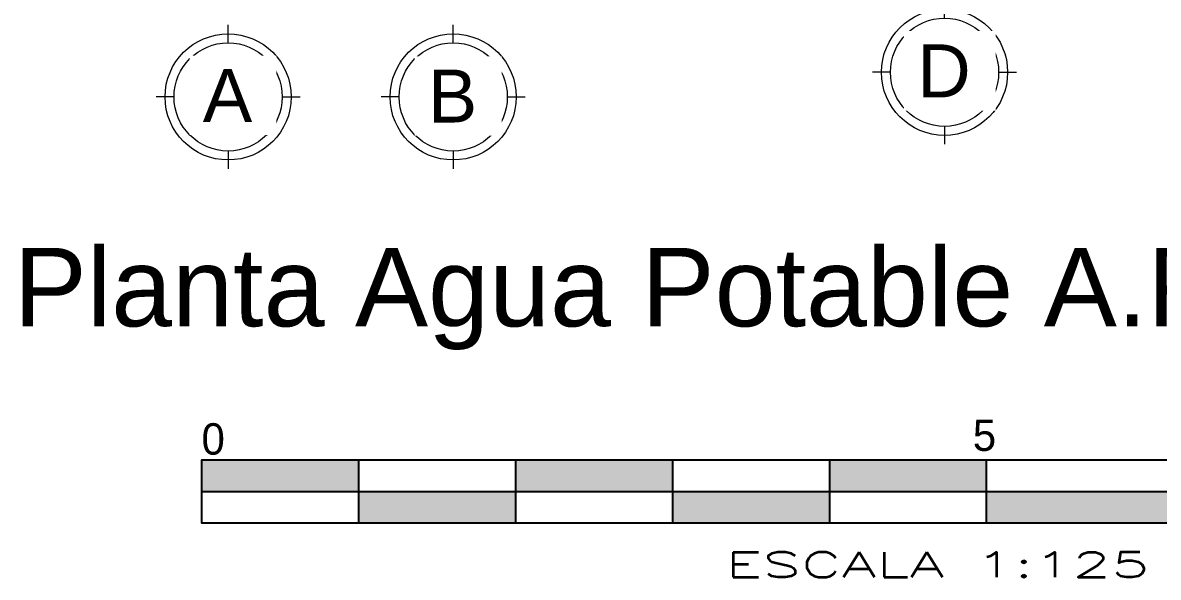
# Model space of a CAD drawing. Header units: millimetres. Extents: x -9559 to 23034, y -7226 to 22400.
# Drawn here: x 267.85 to 275.08, y 33.57 to 37.11 of the extents above; entities that cross this region are included whole.
import ezdxf
from ezdxf.enums import TextEntityAlignment as Align

# ---------------------------------------------------------------- set-up
doc = ezdxf.new("R2010")
doc.units = ezdxf.units.MM
doc.header["$LTSCALE"] = 0.02
doc.layers.add('S-GRID-IDEN', color=253, linetype='Continuous', lineweight=9)
doc.styles.add('Arial_6', font='arial.ttf', dxfattribs={"height": 0.3375})
doc.styles.add('CUADROS', font='arial.ttf')
doc.styles.add('ROMANS', font='', dxfattribs={"width": 0.8})
doc.styles.add('SIM1', font='SIMPLEX.shx', dxfattribs={"width": 1.1, "height": 0.25})
doc.styles.get('ROMANS').set_extended_font_data('VNI-Avo')

# ---------------------------------------------------------------- blocks, each defined once
blk = doc.blocks.new('Rejilla - Extremo inicial de rejilla - Círculo-11506-Nivel 2')
at = {"ltscale": 0.2}
for p, q in [((0, 0.004596), (0, 0.006111)), ((-0.004596, 0), (-0.006111, 0)), ((0.004596, 0), (0.006111, 0)), ((0, -0.004596), (0, -0.006111))]:
    blk.add_line(p, q, dxfattribs=at)
for radius in [0.005359, 0.004596]:
    blk.add_circle((0, 0), radius, dxfattribs=at)

msp = doc.modelspace()

# ---------------------------------------------------------------- linework, layer by layer
msp.add_lwpolyline([(278.985, 34.3185), (268.985, 34.3185), (268.985, 33.9185), (278.985, 33.9185)], close=True)
for points in [[(269.985, 34.3185), (269.985, 33.9185)], [(270.985, 34.3185), (270.985, 33.9185)], [(270.985, 34.3185), (270.985, 33.9185)], [(271.985, 34.3185), (271.985, 33.9185)], [(272.985, 34.3185), (272.985, 33.9185)], [(273.985, 34.3185), (273.985, 33.9185)], [(268.985, 34.1185), (278.985, 34.1185)]]:
    msp.add_lwpolyline(points)
for points in [[(268.985, 34.1185), (269.985, 34.1185), (268.985, 34.3185), (269.985, 34.3185)], [(270.985, 34.1185), (271.985, 34.1185), (270.985, 34.3185), (271.985, 34.3185)], [(272.985, 34.1185), (273.985, 34.1185), (272.985, 34.3185), (273.985, 34.3185)], [(269.985, 33.9185), (270.985, 33.9185), (269.985, 34.1185), (270.985, 34.1185)], [(271.985, 33.9185), (272.985, 33.9185), (271.985, 34.1185), (272.985, 34.1185)], [(273.985, 33.9185), (278.985, 33.9185), (273.985, 34.1185), (278.985, 34.1185)]]:
    msp.add_solid(points)

# ---------------------------------------------------------------- block references
at = {"layer": 'S-GRID-IDEN', "xscale": 74.99999999999996, "yscale": 74.99999999999996, "zscale": 74.99999999999996, "rotation": 180}
for p in [(273.7187, 36.7902), (269.1545, 36.6335)]:
    msp.add_blockref('Rejilla - Extremo inicial de rejilla - Círculo-11506-Nivel 2', p, dxfattribs=at)
at = {"layer": 'S-GRID-IDEN', "xscale": 74.99999999999996, "yscale": 74.99999999999996, "zscale": 74.99999999999996}
msp.add_blockref('Rejilla - Extremo inicial de rejilla - Círculo-11506-Nivel 2', (270.5883, 36.6335), dxfattribs=at)

# ---------------------------------------------------------------- texts
at = {"style": 'CUADROS'}
msp.add_text('Planta Agua Potable A.Fria -A.Caliente-2N', height=0.5, dxfattribs=at).set_placement((274.3881, 35.4212), align=Align.MIDDLE_CENTER)
at = {"style": 'ROMANS'}
for s, p in [('0', (268.985, 34.3538)), ('5', (273.8987, 34.3776))]:
    msp.add_text(s, height=0.2, rotation=360, dxfattribs=at).set_placement(p)
at = {"style": 'SIM1', "width": 1.8}
msp.add_text('ESCALA 1:125', height=0.16, dxfattribs=at).set_placement((273.6742, 33.6521), align=Align.MIDDLE)

# ---------------------------------------------------------------- next in the draw order: texts
at = {"layer": 'S-GRID-IDEN', "char_height": 0.3375, "attachment_point": 1, "style": 'Arial_6', "bg_fill": 3, "box_fill_scale": 1.25, "bg_fill_color": 256, "bg_fill_true_color": 13158600, "bg_fill_transparency": 0}
for s, insert, width in [('D', (273.5452, 36.9685), 0.414873), ('A', (268.9933, 36.8118), 0.38481), ('B', (270.427, 36.8079), 0.38481)]:
    msp.add_mtext(s, dxfattribs=dict(at, insert=insert, width=width))

doc.saveas('drawing.dxf')
